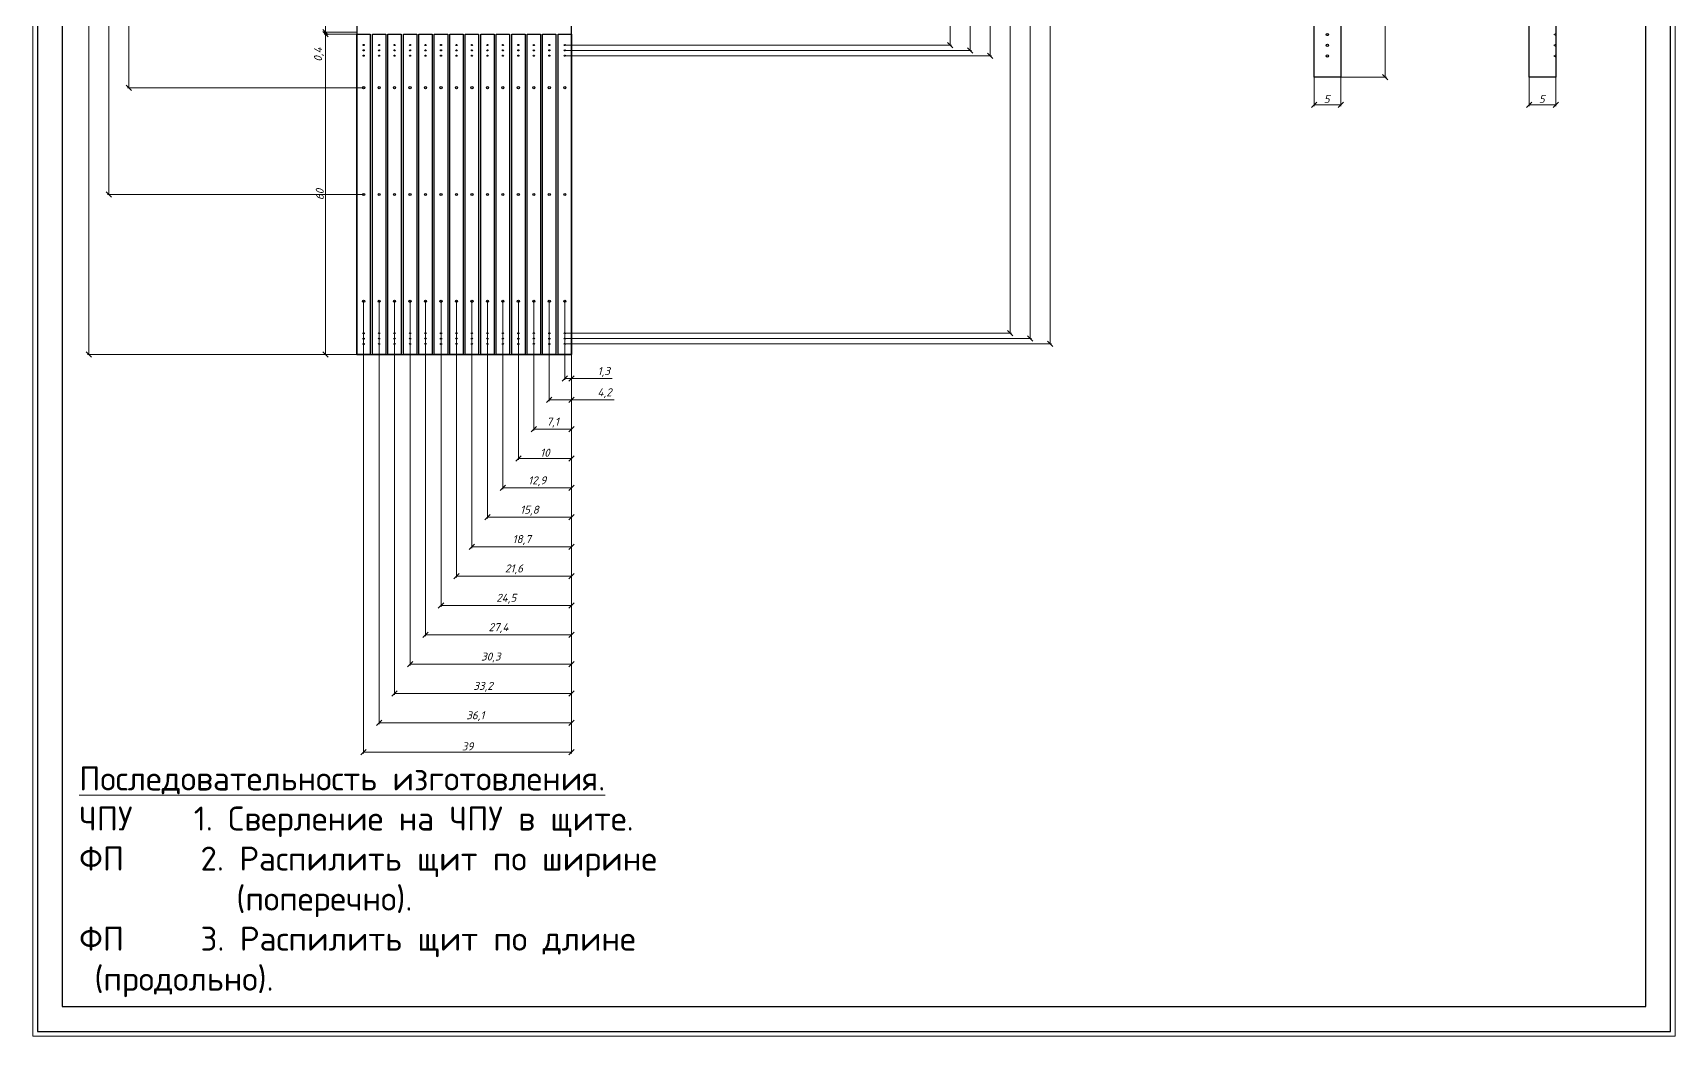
# Model space of a CAD drawing. Header units: millimetres. Extents: x 10841 to 11149, y -1678 to -1250.
# Drawn here: x 10841.1 to 11148.9, y -1678.1 to -1490.2 of the extents above; entities that cross this region are included whole.
import ezdxf

# ---------------------------------------------------------------- set-up
doc = ezdxf.new("R2010")
doc.units = ezdxf.units.MM
doc.linetypes.add('ACAD_ISO02W100', pattern=[15, 12, -3])
doc.linetypes.add('ACAD_ISO03W100', pattern=[30, 12, -18])
doc.layers.get('0').update_dxf_attribs({"lineweight": 13})
for name, color, linetype, lineweight in [('МДФ', 252, 'Continuous', 30), ('служебный слой ЛИНИИ ПУНКТИРНЫЕ', 7, 'ACAD_ISO02W100', 13), ('служебный слой НАДПИСИ', 7, 'Continuous', 13), ('служебный слой РАЗМЕРЫ', 7, 'Continuous', 9), ('служебный слой ШТАМП', 7, 'Continuous', 30)]:
    doc.layers.add(name, color=color, linetype=linetype, lineweight=lineweight)
doc.styles.add('ЕСКД', font='isocpeur.ttf', dxfattribs={"oblique": 15})
doc.styles.add('ЕСКД профили текст', font='isocpeur.ttf')
doc.dimstyles.new('ЕСКД', dxfattribs={"dimtxt": 3.5, "dimasz": 2.5, "dimexe": 0.25, "dimexo": 0, "dimgap": 0.35, "dimtad": 1, "dimdec": 1, "dimzin": 9, "dimtxsty": 'ЕСКД', "dimblk": 'OBLIQUE', "dimcen": 0, "dimclrd": 256, "dimclre": 256, "dimclrt": 256, "dimadec": 1, "dimazin": 0, "dimtfac": 1, "dimtdec": 1, "dimtmove": 0, "dimatfit": 3, "dimldrblk": 'DOTSMALL', "dimfxl": 1, "dimlwd": -1, "dimlwe": -1, "dimarcsym": 0})

# ---------------------------------------------------------------- blocks, each defined once
blk = doc.blocks.new('_OBLIQUE')
at = {"color": 0, "linetype": 'ByBlock'}
blk.add_line((-0.5, -0.5), (0.5, 0.5), dxfattribs=at)
blk = doc.blocks.new('*D74')
at = {"layer": 'Defpoints', "color": 0, "transparency": 16777216}
for p in [(10903.1, -1540.43), (10942.05, -1550.43), (10903.1, -1624.9)]:
    blk.add_point(p, dxfattribs=at)
at = {"layer": 'служебный слой РАЗМЕРЫ', "transparency": 16777216}
for p, q in [((10903.1, -1540.43), (10903.1, -1625.15)), ((10942.05, -1550.43), (10942.05, -1625.15)), ((10942.05, -1624.9), (10903.1, -1624.9))]:
    blk.add_line(p, q, dxfattribs=at)
at = {"layer": 'служебный слой РАЗМЕРЫ', "transparency": 16777216, "rotation": 180}
blk.add_blockref('_OBLIQUE', (10903.1, -1624.9), dxfattribs=at)
at = {"layer": 'служебный слой РАЗМЕРЫ', "transparency": 16777216}
blk.add_blockref('_OBLIQUE', (10942.05, -1624.9), dxfattribs=at)
at = {"layer": 'служебный слой РАЗМЕРЫ', "transparency": 16777216, "insert": (10922.58, -1623.8), "char_height": 1.5, "attachment_point": 5, "style": 'ЕСКД'}
blk.add_mtext('39', dxfattribs=at)
blk = doc.blocks.new('_DotSmall')
at = {"color": 0, "linetype": 'ByBlock', "lineweight": -3, "const_width": 0.5}
blk.add_lwpolyline([(-0.0625, 0, 1), (0.0625, 0, 1)], format="xyb", close=True, dxfattribs=at)
blk = doc.blocks.new('*D73')
at = {"layer": 'Defpoints', "color": 0, "transparency": 16777216}
for p in [(10906, -1540.43), (10942.05, -1550.43), (10906, -1619.4)]:
    blk.add_point(p, dxfattribs=at)
at = {"layer": 'служебный слой РАЗМЕРЫ', "transparency": 16777216}
for p, q in [((10906, -1540.43), (10906, -1619.65)), ((10942.05, -1550.43), (10942.05, -1619.65)), ((10942.05, -1619.4), (10906, -1619.4))]:
    blk.add_line(p, q, dxfattribs=at)
at = {"layer": 'служебный слой РАЗМЕРЫ', "transparency": 16777216, "rotation": 180}
blk.add_blockref('_OBLIQUE', (10906, -1619.4), dxfattribs=at)
at = {"layer": 'служебный слой РАЗМЕРЫ', "transparency": 16777216}
blk.add_blockref('_OBLIQUE', (10942.05, -1619.4), dxfattribs=at)
at = {"layer": 'служебный слой РАЗМЕРЫ', "transparency": 16777216, "insert": (10924.03, -1618.15), "char_height": 1.5, "attachment_point": 5, "style": 'ЕСКД'}
blk.add_mtext('36,1', dxfattribs=at)
blk = doc.blocks.new('*D72')
at = {"layer": 'Defpoints', "color": 0, "transparency": 16777216}
for p in [(10908.9, -1540.43), (10942.05, -1550.43), (10908.9, -1613.9)]:
    blk.add_point(p, dxfattribs=at)
at = {"layer": 'служебный слой РАЗМЕРЫ', "transparency": 16777216}
for p, q in [((10908.9, -1540.43), (10908.9, -1614.15)), ((10942.05, -1550.43), (10942.05, -1614.15)), ((10942.05, -1613.9), (10908.9, -1613.9))]:
    blk.add_line(p, q, dxfattribs=at)
at = {"layer": 'служебный слой РАЗМЕРЫ', "transparency": 16777216, "rotation": 180}
blk.add_blockref('_OBLIQUE', (10908.9, -1613.9), dxfattribs=at)
at = {"layer": 'служебный слой РАЗМЕРЫ', "transparency": 16777216}
blk.add_blockref('_OBLIQUE', (10942.05, -1613.9), dxfattribs=at)
at = {"layer": 'служебный слой РАЗМЕРЫ', "transparency": 16777216, "insert": (10925.48, -1612.65), "char_height": 1.5, "attachment_point": 5, "style": 'ЕСКД'}
blk.add_mtext('33,2', dxfattribs=at)
blk = doc.blocks.new('*D71')
at = {"layer": 'Defpoints', "color": 0, "transparency": 16777216}
for p in [(10911.8, -1540.43), (10942.05, -1550.43), (10911.8, -1608.4)]:
    blk.add_point(p, dxfattribs=at)
at = {"layer": 'служебный слой РАЗМЕРЫ', "transparency": 16777216}
for p, q in [((10911.8, -1540.43), (10911.8, -1608.65)), ((10942.05, -1550.43), (10942.05, -1608.65)), ((10942.05, -1608.4), (10911.8, -1608.4))]:
    blk.add_line(p, q, dxfattribs=at)
at = {"layer": 'служебный слой РАЗМЕРЫ', "transparency": 16777216, "rotation": 180}
blk.add_blockref('_OBLIQUE', (10911.8, -1608.4), dxfattribs=at)
at = {"layer": 'служебный слой РАЗМЕРЫ', "transparency": 16777216}
blk.add_blockref('_OBLIQUE', (10942.05, -1608.4), dxfattribs=at)
at = {"layer": 'служебный слой РАЗМЕРЫ', "transparency": 16777216, "insert": (10926.93, -1607.15), "char_height": 1.5, "attachment_point": 5, "style": 'ЕСКД'}
blk.add_mtext('30,3', dxfattribs=at)
blk = doc.blocks.new('*D70')
at = {"layer": 'Defpoints', "color": 0, "transparency": 16777216}
for p in [(10914.7, -1540.43), (10942.05, -1550.43), (10914.7, -1602.9)]:
    blk.add_point(p, dxfattribs=at)
at = {"layer": 'служебный слой РАЗМЕРЫ', "transparency": 16777216}
for p, q in [((10914.7, -1540.43), (10914.7, -1603.15)), ((10942.05, -1550.43), (10942.05, -1603.15)), ((10942.05, -1602.9), (10914.7, -1602.9))]:
    blk.add_line(p, q, dxfattribs=at)
at = {"layer": 'служебный слой РАЗМЕРЫ', "transparency": 16777216, "rotation": 180}
blk.add_blockref('_OBLIQUE', (10914.7, -1602.9), dxfattribs=at)
at = {"layer": 'служебный слой РАЗМЕРЫ', "transparency": 16777216}
blk.add_blockref('_OBLIQUE', (10942.05, -1602.9), dxfattribs=at)
at = {"layer": 'служебный слой РАЗМЕРЫ', "transparency": 16777216, "insert": (10928.38, -1601.65), "char_height": 1.5, "attachment_point": 5, "style": 'ЕСКД'}
blk.add_mtext('27,4', dxfattribs=at)
blk = doc.blocks.new('*D69')
at = {"layer": 'Defpoints', "color": 0, "transparency": 16777216}
for p in [(10917.6, -1540.43), (10942.05, -1550.43), (10917.6, -1597.4)]:
    blk.add_point(p, dxfattribs=at)
at = {"layer": 'служебный слой РАЗМЕРЫ', "transparency": 16777216}
for p, q in [((10917.6, -1540.43), (10917.6, -1597.65)), ((10942.05, -1550.43), (10942.05, -1597.65)), ((10942.05, -1597.4), (10917.6, -1597.4))]:
    blk.add_line(p, q, dxfattribs=at)
at = {"layer": 'служебный слой РАЗМЕРЫ', "transparency": 16777216, "rotation": 180}
blk.add_blockref('_OBLIQUE', (10917.6, -1597.4), dxfattribs=at)
at = {"layer": 'служебный слой РАЗМЕРЫ', "transparency": 16777216}
blk.add_blockref('_OBLIQUE', (10942.05, -1597.4), dxfattribs=at)
at = {"layer": 'служебный слой РАЗМЕРЫ', "transparency": 16777216, "insert": (10929.83, -1596.15), "char_height": 1.5, "attachment_point": 5, "style": 'ЕСКД'}
blk.add_mtext('24,5', dxfattribs=at)
blk = doc.blocks.new('*D68')
at = {"layer": 'Defpoints', "color": 0, "transparency": 16777216}
for p in [(10920.5, -1540.43), (10942.05, -1550.43), (10920.5, -1591.9)]:
    blk.add_point(p, dxfattribs=at)
at = {"layer": 'служебный слой РАЗМЕРЫ', "transparency": 16777216}
for p, q in [((10920.5, -1540.43), (10920.5, -1592.15)), ((10942.05, -1550.43), (10942.05, -1592.15)), ((10942.05, -1591.9), (10920.5, -1591.9))]:
    blk.add_line(p, q, dxfattribs=at)
at = {"layer": 'служебный слой РАЗМЕРЫ', "transparency": 16777216, "rotation": 180}
blk.add_blockref('_OBLIQUE', (10920.5, -1591.9), dxfattribs=at)
at = {"layer": 'служебный слой РАЗМЕРЫ', "transparency": 16777216}
blk.add_blockref('_OBLIQUE', (10942.05, -1591.9), dxfattribs=at)
at = {"layer": 'служебный слой РАЗМЕРЫ', "transparency": 16777216, "insert": (10931.28, -1590.65), "char_height": 1.5, "attachment_point": 5, "style": 'ЕСКД'}
blk.add_mtext('21,6', dxfattribs=at)
blk = doc.blocks.new('*D67')
at = {"layer": 'Defpoints', "color": 0, "transparency": 16777216}
for p in [(10923.4, -1540.43), (10942.05, -1550.43), (10923.4, -1586.4)]:
    blk.add_point(p, dxfattribs=at)
at = {"layer": 'служебный слой РАЗМЕРЫ', "transparency": 16777216}
for p, q in [((10923.4, -1540.43), (10923.4, -1586.65)), ((10942.05, -1550.43), (10942.05, -1586.65)), ((10942.05, -1586.4), (10923.4, -1586.4))]:
    blk.add_line(p, q, dxfattribs=at)
at = {"layer": 'служебный слой РАЗМЕРЫ', "transparency": 16777216, "rotation": 180}
blk.add_blockref('_OBLIQUE', (10923.4, -1586.4), dxfattribs=at)
at = {"layer": 'служебный слой РАЗМЕРЫ', "transparency": 16777216}
blk.add_blockref('_OBLIQUE', (10942.05, -1586.4), dxfattribs=at)
at = {"layer": 'служебный слой РАЗМЕРЫ', "transparency": 16777216, "insert": (10932.73, -1585.15), "char_height": 1.5, "attachment_point": 5, "style": 'ЕСКД'}
blk.add_mtext('18,7', dxfattribs=at)
blk = doc.blocks.new('*D66')
at = {"layer": 'Defpoints', "color": 0, "transparency": 16777216}
for p in [(10926.3, -1540.43), (10942.05, -1550.43), (10926.3, -1580.9)]:
    blk.add_point(p, dxfattribs=at)
at = {"layer": 'служебный слой РАЗМЕРЫ', "transparency": 16777216}
for p, q in [((10926.3, -1540.43), (10926.3, -1581.15)), ((10942.05, -1550.43), (10942.05, -1581.15)), ((10942.05, -1580.9), (10926.3, -1580.9))]:
    blk.add_line(p, q, dxfattribs=at)
at = {"layer": 'служебный слой РАЗМЕРЫ', "transparency": 16777216, "rotation": 180}
blk.add_blockref('_OBLIQUE', (10926.3, -1580.9), dxfattribs=at)
at = {"layer": 'служебный слой РАЗМЕРЫ', "transparency": 16777216}
blk.add_blockref('_OBLIQUE', (10942.05, -1580.9), dxfattribs=at)
at = {"layer": 'служебный слой РАЗМЕРЫ', "transparency": 16777216, "insert": (10934.18, -1579.65), "char_height": 1.5, "attachment_point": 5, "style": 'ЕСКД'}
blk.add_mtext('15,8', dxfattribs=at)
blk = doc.blocks.new('*D65')
at = {"layer": 'Defpoints', "color": 0, "transparency": 16777216}
for p in [(10929.2, -1540.43), (10942.05, -1550.43), (10929.2, -1575.4)]:
    blk.add_point(p, dxfattribs=at)
at = {"layer": 'служебный слой РАЗМЕРЫ', "transparency": 16777216}
for p, q in [((10929.2, -1540.43), (10929.2, -1575.65)), ((10942.05, -1550.43), (10942.05, -1575.65)), ((10942.05, -1575.4), (10929.2, -1575.4))]:
    blk.add_line(p, q, dxfattribs=at)
at = {"layer": 'служебный слой РАЗМЕРЫ', "transparency": 16777216, "rotation": 180}
blk.add_blockref('_OBLIQUE', (10929.2, -1575.4), dxfattribs=at)
at = {"layer": 'служебный слой РАЗМЕРЫ', "transparency": 16777216}
blk.add_blockref('_OBLIQUE', (10942.05, -1575.4), dxfattribs=at)
at = {"layer": 'служебный слой РАЗМЕРЫ', "transparency": 16777216, "insert": (10935.63, -1574.15), "char_height": 1.5, "attachment_point": 5, "style": 'ЕСКД'}
blk.add_mtext('12,9', dxfattribs=at)
blk = doc.blocks.new('*D64')
at = {"layer": 'Defpoints', "color": 0, "transparency": 16777216}
for p in [(10932.1, -1540.43), (10942.05, -1550.43), (10932.1, -1569.9)]:
    blk.add_point(p, dxfattribs=at)
at = {"layer": 'служебный слой РАЗМЕРЫ', "transparency": 16777216}
for p, q in [((10932.1, -1540.43), (10932.1, -1570.15)), ((10942.05, -1550.43), (10942.05, -1570.15)), ((10942.05, -1569.9), (10932.1, -1569.9))]:
    blk.add_line(p, q, dxfattribs=at)
at = {"layer": 'служебный слой РАЗМЕРЫ', "transparency": 16777216, "rotation": 180}
blk.add_blockref('_OBLIQUE', (10932.1, -1569.9), dxfattribs=at)
at = {"layer": 'служебный слой РАЗМЕРЫ', "transparency": 16777216}
blk.add_blockref('_OBLIQUE', (10942.05, -1569.9), dxfattribs=at)
at = {"layer": 'служебный слой РАЗМЕРЫ', "transparency": 16777216, "insert": (10937.08, -1568.8), "char_height": 1.5, "attachment_point": 5, "style": 'ЕСКД'}
blk.add_mtext('10', dxfattribs=at)
blk = doc.blocks.new('*D63')
at = {"layer": 'Defpoints', "color": 0, "transparency": 16777216}
for p in [(10935, -1540.43), (10942.05, -1550.43), (10935, -1564.4)]:
    blk.add_point(p, dxfattribs=at)
at = {"layer": 'служебный слой РАЗМЕРЫ', "transparency": 16777216}
for p, q in [((10935, -1540.43), (10935, -1564.65)), ((10942.05, -1550.43), (10942.05, -1564.65)), ((10942.05, -1564.4), (10935, -1564.4))]:
    blk.add_line(p, q, dxfattribs=at)
at = {"layer": 'служебный слой РАЗМЕРЫ', "transparency": 16777216, "rotation": 180}
blk.add_blockref('_OBLIQUE', (10935, -1564.4), dxfattribs=at)
at = {"layer": 'служебный слой РАЗМЕРЫ', "transparency": 16777216}
blk.add_blockref('_OBLIQUE', (10942.05, -1564.4), dxfattribs=at)
at = {"layer": 'служебный слой РАЗМЕРЫ', "transparency": 16777216, "insert": (10938.53, -1563.15), "char_height": 1.5, "attachment_point": 5, "style": 'ЕСКД'}
blk.add_mtext('7,1', dxfattribs=at)
blk = doc.blocks.new('*D62')
at = {"layer": 'Defpoints', "color": 0, "transparency": 16777216}
for p in [(10937.9, -1540.43), (10942.05, -1550.43), (10937.9, -1558.9)]:
    blk.add_point(p, dxfattribs=at)
at = {"layer": 'служебный слой РАЗМЕРЫ', "transparency": 16777216}
for p, q in [((10937.9, -1540.43), (10937.9, -1559.15)), ((10942.05, -1550.43), (10942.05, -1559.15)), ((10937.9, -1558.9), (10942.05, -1558.9)), ((10942.05, -1558.9), (10950.05, -1558.9))]:
    blk.add_line(p, q, dxfattribs=at)
at = {"layer": 'служебный слой РАЗМЕРЫ', "transparency": 16777216, "rotation": 180}
blk.add_blockref('_OBLIQUE', (10937.9, -1558.9), dxfattribs=at)
at = {"layer": 'служебный слой РАЗМЕРЫ', "transparency": 16777216}
blk.add_blockref('_OBLIQUE', (10942.05, -1558.9), dxfattribs=at)
at = {"layer": 'служебный слой РАЗМЕРЫ', "transparency": 16777216, "insert": (10948.26, -1557.65), "char_height": 1.5, "attachment_point": 5, "style": 'ЕСКД'}
blk.add_mtext('4,2', dxfattribs=at)
blk = doc.blocks.new('*D61')
at = {"layer": 'Defpoints', "color": 0, "transparency": 16777216}
for p in [(10940.8, -1540.43), (10942.05, -1550.43), (10940.8, -1554.92)]:
    blk.add_point(p, dxfattribs=at)
at = {"layer": 'служебный слой РАЗМЕРЫ', "transparency": 16777216}
for p, q in [((10940.8, -1540.43), (10940.8, -1555.17)), ((10942.05, -1550.43), (10942.05, -1555.17)), ((10940.8, -1554.92), (10942.05, -1554.92)), ((10942.05, -1554.92), (10949.68, -1554.92))]:
    blk.add_line(p, q, dxfattribs=at)
at = {"layer": 'служебный слой РАЗМЕРЫ', "transparency": 16777216, "rotation": 180}
blk.add_blockref('_OBLIQUE', (10940.8, -1554.92), dxfattribs=at)
at = {"layer": 'служебный слой РАЗМЕРЫ', "transparency": 16777216}
blk.add_blockref('_OBLIQUE', (10942.05, -1554.92), dxfattribs=at)
at = {"layer": 'служебный слой РАЗМЕРЫ', "transparency": 16777216, "insert": (10948.11, -1553.67), "char_height": 1.5, "attachment_point": 5, "style": 'ЕСКД'}
blk.add_mtext('1,3', dxfattribs=at)
blk = doc.blocks.new('*D60')
at = {"layer": 'Defpoints', "color": 0, "transparency": 16777216}
for p in [(11081.21, -1498.48), (11086.21, -1498.48), (11081.21, -1503.65)]:
    blk.add_point(p, dxfattribs=at)
at = {"layer": 'служебный слой РАЗМЕРЫ', "transparency": 16777216}
for p, q in [((11081.21, -1498.48), (11081.21, -1503.9)), ((11086.21, -1498.48), (11086.21, -1503.9)), ((11086.21, -1503.65), (11081.21, -1503.65))]:
    blk.add_line(p, q, dxfattribs=at)
at = {"layer": 'служебный слой РАЗМЕРЫ', "transparency": 16777216, "rotation": 180}
blk.add_blockref('_OBLIQUE', (11081.21, -1503.65), dxfattribs=at)
at = {"layer": 'служебный слой РАЗМЕРЫ', "transparency": 16777216}
blk.add_blockref('_OBLIQUE', (11086.21, -1503.65), dxfattribs=at)
at = {"layer": 'служебный слой РАЗМЕРЫ', "transparency": 16777216, "insert": (11083.59, -1502.55), "char_height": 1.5, "attachment_point": 5, "style": 'ЕСКД'}
blk.add_mtext('5', dxfattribs=at)
blk = doc.blocks.new('*D59')
at = {"layer": 'Defpoints', "color": 0, "transparency": 16777216}
for p in [(11121.52, -1498.48), (11126.52, -1498.48), (11121.52, -1503.65)]:
    blk.add_point(p, dxfattribs=at)
at = {"layer": 'служебный слой РАЗМЕРЫ', "transparency": 16777216}
for p, q in [((11121.52, -1498.48), (11121.52, -1503.9)), ((11126.52, -1498.48), (11126.52, -1503.9)), ((11126.52, -1503.65), (11121.52, -1503.65))]:
    blk.add_line(p, q, dxfattribs=at)
at = {"layer": 'служебный слой РАЗМЕРЫ', "transparency": 16777216, "rotation": 180}
blk.add_blockref('_OBLIQUE', (11121.52, -1503.65), dxfattribs=at)
at = {"layer": 'служебный слой РАЗМЕРЫ', "transparency": 16777216}
blk.add_blockref('_OBLIQUE', (11126.52, -1503.65), dxfattribs=at)
at = {"layer": 'служебный слой РАЗМЕРЫ', "transparency": 16777216, "insert": (11123.9, -1502.55), "char_height": 1.5, "attachment_point": 5, "style": 'ЕСКД'}
blk.add_mtext('5', dxfattribs=at)
blk = doc.blocks.new('Пр_МДФ_Э_600_2')
at = {"layer": 'МДФ'}
blk.add_lwpolyline([(600, 0.5), (600, -24.5), (0, -24.5), (0, 0.5)], close=True, dxfattribs=at)
for centre, radius in [((20, -12), 1), ((30, -12), 1), ((40, -12), 1), ((100, -12), 2), ((300, -12), 2), ((500, -12), 2), ((560, -12), 1), ((570, -12), 1), ((580, -12), 1)]:
    blk.add_circle(centre, radius, dxfattribs=at)
blk = doc.blocks.new('*D57')
at = {"layer": 'Defpoints', "color": 0, "transparency": 16777216}
for p in [(10901.85, -1490.43), (10895.98, -1550.43), (10901.85, -1550.43)]:
    blk.add_point(p, dxfattribs=at)
at = {"layer": 'служебный слой РАЗМЕРЫ', "transparency": 16777216}
for p, q in [((10901.85, -1490.43), (10895.73, -1490.43)), ((10895.98, -1490.43), (10895.98, -1550.43)), ((10901.85, -1550.43), (10895.73, -1550.43))]:
    blk.add_line(p, q, dxfattribs=at)
for p, rotation in [((10895.98, -1490.43), 90), ((10895.98, -1550.43), 270)]:
    blk.add_blockref('_OBLIQUE', p, dxfattribs=dict(at, rotation=rotation))
at = {"layer": 'служебный слой РАЗМЕРЫ', "transparency": 16777216, "insert": (10894.88, -1520.43), "char_height": 1.5, "attachment_point": 5, "rotation": 90, "style": 'ЕСКД'}
blk.add_mtext('60', dxfattribs=at)
blk = doc.blocks.new('*D56')
at = {"layer": 'Defpoints', "color": 0, "transparency": 16777216}
for p in [(10895.98, -1490.43), (10901.85, -1490.03), (10901.85, -1490.43)]:
    blk.add_point(p, dxfattribs=at)
at = {"layer": 'служебный слой РАЗМЕРЫ', "transparency": 16777216}
for p, q in [((10895.98, -1490.03), (10895.98, -1489.03)), ((10901.85, -1490.03), (10895.73, -1490.03)), ((10901.85, -1490.43), (10895.73, -1490.43)), ((10895.98, -1490.03), (10895.98, -1490.43)), ((10895.98, -1490.43), (10895.98, -1496.01))]:
    blk.add_line(p, q, dxfattribs=at)
for p, rotation in [((10895.98, -1490.03), 270), ((10895.98, -1490.43), 90)]:
    blk.add_blockref('_OBLIQUE', p, dxfattribs=dict(at, rotation=rotation))
at = {"layer": 'служебный слой РАЗМЕРЫ', "transparency": 16777216, "insert": (10894.73, -1494.22), "char_height": 1.5, "attachment_point": 5, "rotation": 90, "style": 'ЕСКД'}
blk.add_mtext('0,4', dxfattribs=at)
blk = doc.blocks.new('*D55')
at = {"layer": 'Defpoints', "color": 0, "transparency": 16777216}
for p in [(10901.85, -1430.03), (10895.98, -1490.03), (10901.85, -1490.03)]:
    blk.add_point(p, dxfattribs=at)
at = {"layer": 'служебный слой РАЗМЕРЫ', "transparency": 16777216}
for p, q in [((10901.85, -1430.03), (10895.73, -1430.03)), ((10895.98, -1430.03), (10895.98, -1490.03)), ((10901.85, -1490.03), (10895.73, -1490.03))]:
    blk.add_line(p, q, dxfattribs=at)
for p, rotation in [((10895.98, -1430.03), 90), ((10895.98, -1490.03), 270)]:
    blk.add_blockref('_OBLIQUE', p, dxfattribs=dict(at, rotation=rotation))
at = {"layer": 'служебный слой РАЗМЕРЫ', "transparency": 16777216, "insert": (10894.88, -1460.03), "char_height": 1.5, "attachment_point": 5, "rotation": 90, "style": 'ЕСКД'}
blk.add_mtext('60', dxfattribs=at)
blk = doc.blocks.new('*D45')
at = {"layer": 'Defpoints', "color": 0, "transparency": 16777216}
for p in [(10942.05, -1309.23), (10940.8, -1548.43), (11031.78, -1548.43)]:
    blk.add_point(p, dxfattribs=at)
at = {"layer": 'служебный слой РАЗМЕРЫ', "transparency": 16777216}
for p, q in [((10942.05, -1309.23), (11032.03, -1309.23)), ((11031.78, -1309.23), (11031.78, -1548.43)), ((10940.8, -1548.43), (11032.03, -1548.43))]:
    blk.add_line(p, q, dxfattribs=at)
for p, rotation in [((11031.78, -1309.23), 90), ((11031.78, -1548.43), 270)]:
    blk.add_blockref('_OBLIQUE', p, dxfattribs=dict(at, rotation=rotation))
at = {"layer": 'служебный слой РАЗМЕРЫ', "transparency": 16777216, "insert": (11030.53, -1428.83), "char_height": 1.5, "attachment_point": 5, "rotation": 90, "style": 'ЕСКД'}
blk.add_mtext('239,2', dxfattribs=at)
blk = doc.blocks.new('*D44')
at = {"layer": 'Defpoints', "color": 0, "transparency": 16777216}
for p in [(10942.05, -1309.23), (10940.8, -1547.43), (11028.03, -1547.43)]:
    blk.add_point(p, dxfattribs=at)
at = {"layer": 'служебный слой РАЗМЕРЫ', "transparency": 16777216}
for p, q in [((10942.05, -1309.23), (11028.28, -1309.23)), ((11028.03, -1309.23), (11028.03, -1547.43)), ((10940.8, -1547.43), (11028.28, -1547.43))]:
    blk.add_line(p, q, dxfattribs=at)
for p, rotation in [((11028.03, -1309.23), 90), ((11028.03, -1547.43), 270)]:
    blk.add_blockref('_OBLIQUE', p, dxfattribs=dict(at, rotation=rotation))
at = {"layer": 'служебный слой РАЗМЕРЫ', "transparency": 16777216, "insert": (11026.78, -1428.33), "char_height": 1.5, "attachment_point": 5, "rotation": 90, "style": 'ЕСКД'}
blk.add_mtext('238,2', dxfattribs=at)
blk = doc.blocks.new('*D43')
at = {"layer": 'Defpoints', "color": 0, "transparency": 16777216}
for p in [(10942.05, -1309.23), (10940.8, -1546.43), (11024.28, -1546.43)]:
    blk.add_point(p, dxfattribs=at)
at = {"layer": 'служебный слой РАЗМЕРЫ', "transparency": 16777216}
for p, q in [((10942.05, -1309.23), (11024.53, -1309.23)), ((11024.28, -1309.23), (11024.28, -1546.43)), ((10940.8, -1546.43), (11024.53, -1546.43))]:
    blk.add_line(p, q, dxfattribs=at)
for p, rotation in [((11024.28, -1309.23), 90), ((11024.28, -1546.43), 270)]:
    blk.add_blockref('_OBLIQUE', p, dxfattribs=dict(at, rotation=rotation))
at = {"layer": 'служебный слой РАЗМЕРЫ', "transparency": 16777216, "insert": (11023.03, -1427.83), "char_height": 1.5, "attachment_point": 5, "rotation": 90, "style": 'ЕСКД'}
blk.add_mtext('237,2', dxfattribs=at)
blk = doc.blocks.new('*D42')
at = {"layer": 'Defpoints', "color": 0, "transparency": 16777216}
for p in [(10942.05, -1309.23), (10940.8, -1494.43), (11020.53, -1494.43)]:
    blk.add_point(p, dxfattribs=at)
at = {"layer": 'служебный слой РАЗМЕРЫ', "transparency": 16777216}
for p, q in [((10942.05, -1309.23), (11020.78, -1309.23)), ((11020.53, -1309.23), (11020.53, -1494.43)), ((10940.8, -1494.43), (11020.78, -1494.43))]:
    blk.add_line(p, q, dxfattribs=at)
for p, rotation in [((11020.53, -1309.23), 90), ((11020.53, -1494.43), 270)]:
    blk.add_blockref('_OBLIQUE', p, dxfattribs=dict(at, rotation=rotation))
at = {"layer": 'служебный слой РАЗМЕРЫ', "transparency": 16777216, "insert": (11019.28, -1401.83), "char_height": 1.5, "attachment_point": 5, "rotation": 90, "style": 'ЕСКД'}
blk.add_mtext('185,2', dxfattribs=at)
blk = doc.blocks.new('*D41')
at = {"layer": 'Defpoints', "color": 0, "transparency": 16777216}
for p in [(10942.05, -1309.23), (10940.8, -1493.43), (11016.78, -1493.43)]:
    blk.add_point(p, dxfattribs=at)
at = {"layer": 'служебный слой РАЗМЕРЫ', "transparency": 16777216}
for p, q in [((10942.05, -1309.23), (11017.03, -1309.23)), ((11016.78, -1309.23), (11016.78, -1493.43)), ((10940.8, -1493.43), (11017.03, -1493.43))]:
    blk.add_line(p, q, dxfattribs=at)
for p, rotation in [((11016.78, -1309.23), 90), ((11016.78, -1493.43), 270)]:
    blk.add_blockref('_OBLIQUE', p, dxfattribs=dict(at, rotation=rotation))
at = {"layer": 'служебный слой РАЗМЕРЫ', "transparency": 16777216, "insert": (11015.53, -1401.33), "char_height": 1.5, "attachment_point": 5, "rotation": 90, "style": 'ЕСКД'}
blk.add_mtext('184,2', dxfattribs=at)
blk = doc.blocks.new('*D40')
at = {"layer": 'Defpoints', "color": 0, "transparency": 16777216}
for p in [(10942.05, -1309.23), (10940.8, -1492.43), (11013.03, -1492.43)]:
    blk.add_point(p, dxfattribs=at)
at = {"layer": 'служебный слой РАЗМЕРЫ', "transparency": 16777216}
for p, q in [((10942.05, -1309.23), (11013.28, -1309.23)), ((11013.03, -1309.23), (11013.03, -1492.43)), ((10940.8, -1492.43), (11013.28, -1492.43))]:
    blk.add_line(p, q, dxfattribs=at)
for p, rotation in [((11013.03, -1309.23), 90), ((11013.03, -1492.43), 270)]:
    blk.add_blockref('_OBLIQUE', p, dxfattribs=dict(at, rotation=rotation))
at = {"layer": 'служебный слой РАЗМЕРЫ', "transparency": 16777216, "insert": (11011.78, -1400.83), "char_height": 1.5, "attachment_point": 5, "rotation": 90, "style": 'ЕСКД'}
blk.add_mtext('183,2', dxfattribs=at)
blk = doc.blocks.new('*D21')
at = {"layer": 'Defpoints', "color": 0, "transparency": 16777216}
for p in [(10901.85, -1309.23), (10851.6, -1550.43), (10901.85, -1550.43)]:
    blk.add_point(p, dxfattribs=at)
at = {"layer": 'служебный слой РАЗМЕРЫ', "transparency": 16777216}
for p, q in [((10901.85, -1309.23), (10851.35, -1309.23)), ((10851.6, -1309.23), (10851.6, -1550.43)), ((10901.85, -1550.43), (10851.35, -1550.43))]:
    blk.add_line(p, q, dxfattribs=at)
for p, rotation in [((10851.6, -1309.23), 90), ((10851.6, -1550.43), 270)]:
    blk.add_blockref('_OBLIQUE', p, dxfattribs=dict(at, rotation=rotation))
at = {"layer": 'служебный слой РАЗМЕРЫ', "transparency": 16777216, "insert": (10850.35, -1429.83), "char_height": 1.5, "attachment_point": 5, "rotation": 90, "style": 'ЕСКД'}
blk.add_mtext('241,2', dxfattribs=at)
blk = doc.blocks.new('*D20')
at = {"layer": 'Defpoints', "color": 0, "transparency": 16777216}
for p in [(10901.85, -1309.23), (10855.35, -1520.43), (10903.05, -1520.43)]:
    blk.add_point(p, dxfattribs=at)
at = {"layer": 'служебный слой РАЗМЕРЫ', "transparency": 16777216}
for p, q in [((10901.85, -1309.23), (10855.1, -1309.23)), ((10855.35, -1309.23), (10855.35, -1520.43)), ((10903.05, -1520.43), (10855.1, -1520.43))]:
    blk.add_line(p, q, dxfattribs=at)
for p, rotation in [((10855.35, -1309.23), 90), ((10855.35, -1520.43), 270)]:
    blk.add_blockref('_OBLIQUE', p, dxfattribs=dict(at, rotation=rotation))
at = {"layer": 'служебный слой РАЗМЕРЫ', "transparency": 16777216, "insert": (10854.1, -1414.83), "char_height": 1.5, "attachment_point": 5, "rotation": 90, "style": 'ЕСКД'}
blk.add_mtext('211,2', dxfattribs=at)
blk = doc.blocks.new('*D19')
at = {"layer": 'Defpoints', "color": 0, "transparency": 16777216}
for p in [(10901.85, -1309.23), (10859.1, -1500.43), (10903.05, -1500.43)]:
    blk.add_point(p, dxfattribs=at)
at = {"layer": 'служебный слой РАЗМЕРЫ', "transparency": 16777216}
for p, q in [((10901.85, -1309.23), (10858.85, -1309.23)), ((10859.1, -1309.23), (10859.1, -1500.43)), ((10903.05, -1500.43), (10858.85, -1500.43))]:
    blk.add_line(p, q, dxfattribs=at)
for p, rotation in [((10859.1, -1309.23), 90), ((10859.1, -1500.43), 270)]:
    blk.add_blockref('_OBLIQUE', p, dxfattribs=dict(at, rotation=rotation))
at = {"layer": 'служебный слой РАЗМЕРЫ', "transparency": 16777216, "insert": (10857.85, -1404.83), "char_height": 1.5, "attachment_point": 5, "rotation": 90, "style": 'ЕСКД'}
blk.add_mtext('191,2', dxfattribs=at)
blk = doc.blocks.new('*D6')
at = {"layer": 'Defpoints', "color": 0, "transparency": 16777216}
for p in [(11086.21, -1378.48), (11086.21, -1498.48), (11094.52, -1498.48)]:
    blk.add_point(p, dxfattribs=at)
at = {"layer": 'служебный слой РАЗМЕРЫ', "transparency": 16777216}
for p, q in [((11086.21, -1378.48), (11094.77, -1378.48)), ((11094.52, -1378.48), (11094.52, -1498.48)), ((11086.21, -1498.48), (11094.77, -1498.48))]:
    blk.add_line(p, q, dxfattribs=at)
for p, rotation in [((11094.52, -1378.48), 90), ((11094.52, -1498.48), 270)]:
    blk.add_blockref('_OBLIQUE', p, dxfattribs=dict(at, rotation=rotation))
at = {"layer": 'служебный слой РАЗМЕРЫ', "transparency": 16777216, "insert": (11093.42, -1438.48), "char_height": 1.5, "attachment_point": 5, "rotation": 90, "style": 'ЕСКД'}
blk.add_mtext('120', dxfattribs=at)

msp = doc.modelspace()

# ---------------------------------------------------------------- linework, layer by layer
at = {"layer": 'МДФ'}
for points in [[(10942.05, -1550.43), (10942.05, -1309.23), (10901.85, -1309.23), (10901.85, -1550.43)], [(11081.21, -1378.48), (11086.21, -1378.48), (11086.21, -1498.48), (11081.21, -1498.48)], [(11121.52, -1378.48), (11126.52, -1378.48), (11126.52, -1498.48), (11121.52, -1498.48)]]:
    msp.add_lwpolyline(points, close=True, dxfattribs=at)
for centre in [(11083.71, -1490.48), (11083.71, -1492.48), (11083.71, -1494.48)]:
    msp.add_circle(centre, 0.2, dxfattribs=at)
at = {"layer": 'служебный слой ЛИНИИ ПУНКТИРНЫЕ', "linetype": 'ACAD_ISO03W100', "ltscale": 0.05}
for p, q in [((11126.17, -1490.48), (11126.52, -1490.28)), ((11126.17, -1490.48), (11126.52, -1490.68)), ((11126.17, -1492.48), (11126.52, -1492.28)), ((11126.17, -1492.48), (11126.52, -1492.68)), ((11126.17, -1494.48), (11126.52, -1494.28)), ((11126.17, -1494.48), (11126.52, -1494.68))]:
    msp.add_line(p, q, dxfattribs=at)
at = {"layer": 'служебный слой ШТАМП', "color": 6, "lineweight": 5, "ltscale": 100}
msp.add_lwpolyline([(11148.89, -1250.19), (10841.11, -1250.19), (10841.11, -1678.08), (11148.89, -1678.08)], close=True, dxfattribs=at)
at = {"layer": 'служебный слой ШТАМП', "ltscale": 100}
for points in [[(11148.01, -1251.07), (10841.99, -1251.07), (10841.99, -1677.2), (11148.01, -1677.2)], [(11143.37, -1255.72), (10846.63, -1255.72), (10846.63, -1672.55), (11143.37, -1672.55)]]:
    msp.add_lwpolyline(points, close=True, dxfattribs=at)

# ---------------------------------------------------------------- block references
at = {"layer": 'МДФ', "xscale": 0.1, "yscale": 0.1, "zscale": 0.1, "rotation": 90}
for p in [(10901.9, -1550.43), (10904.8, -1550.43), (10907.7, -1550.43), (10910.6, -1550.43), (10913.5, -1550.43), (10916.4, -1550.43), (10919.3, -1550.43), (10922.2, -1550.43), (10925.1, -1550.43), (10928, -1550.43), (10930.9, -1550.43), (10933.8, -1550.43), (10936.7, -1550.43), (10939.6, -1550.43)]:
    msp.add_blockref('Пр_МДФ_Э_600_2', p, dxfattribs=at)

# ---------------------------------------------------------------- texts
at = {"layer": 'служебный слой НАДПИСИ', "insert": (10849.78, -1627.57), "char_height": 4.5, "attachment_point": 1, "style": 'ЕСКД профили текст'}
msp.add_mtext_dynamic_manual_height_columns('{\\LПоследовательность изготовления.\\P}ЧПУ    1. Сверление на ЧПУ в щите.\\PФП     2. Распилить щит по ширине ^I^I    (поперечно).\\PФП     3. Распилить щит по длине ^I^I    (продольно).', width=116.3604, gutter_width=25, heights=[0], dxfattribs=at)

# ---------------------------------------------------------------- dimensions: what is measured, and where the dimension line sits
at = {"layer": 'служебный слой РАЗМЕРЫ'}
for base, p1, p2, picture, middle in [((10851.6, -1550.43), (10901.85, -1309.23), (10901.85, -1550.43), '*D21', (10850.35, -1429.83)), ((10855.35, -1520.43), (10901.85, -1309.23), (10903.05, -1520.43), '*D20', (10854.1, -1414.83)), ((10859.1, -1500.43), (10901.85, -1309.23), (10903.05, -1500.43), '*D19', (10857.85, -1404.83)), ((11031.78, -1548.43), (10942.05, -1309.23), (10940.8, -1548.43), '*D45', (11030.53, -1428.83)), ((11028.03, -1547.43), (10942.05, -1309.23), (10940.8, -1547.43), '*D44', (11026.78, -1428.33)), ((11024.28, -1546.43), (10942.05, -1309.23), (10940.8, -1546.43), '*D43', (11023.03, -1427.83)), ((11020.53, -1494.43), (10942.05, -1309.23), (10940.8, -1494.43), '*D42', (11019.28, -1401.83)), ((11016.78, -1493.43), (10942.05, -1309.23), (10940.8, -1493.43), '*D41', (11015.53, -1401.33)), ((11013.03, -1492.43), (10942.05, -1309.23), (10940.8, -1492.43), '*D40', (11011.78, -1400.83)), ((11094.52, -1498.48), (11086.21, -1378.48), (11086.21, -1498.48), '*D6', (11093.42, -1438.48)), ((10895.98, -1490.03), (10901.85, -1430.03), (10901.85, -1490.03), '*D55', (10894.88, -1460.03)), ((10895.98, -1490.43), (10901.85, -1490.03), (10901.85, -1490.43), '*D56', (10894.73, -1494.22)), ((10895.98, -1550.43), (10901.85, -1490.43), (10901.85, -1550.43), '*D57', (10894.88, -1520.43))]:
    dim = msp.add_linear_dim(base=base, p1=p1, p2=p2, angle=90, dimstyle='ЕСКД', override={"dimtxt": 1.5, "dimasz": 1}, dxfattribs=at)
    dim.commit()
    dim.dimension.update_dxf_attribs({"geometry": picture, "text_midpoint": middle})
for base, p1, p2, picture, middle in [((11081.21, -1503.65), (11086.21, -1498.48), (11081.21, -1498.48), '*D60', (11083.59, -1503.65)), ((11121.52, -1503.65), (11126.52, -1498.48), (11121.52, -1498.48), '*D59', (11123.9, -1503.65)), ((10937.9001986, -1558.9048824), (10942.0501987, -1550.4289474), (10937.9001986, -1540.4289453), '*D62', (10948.2566098, -1558.9048824)), ((10940.8001986, -1554.9206987), (10942.0501987, -1550.4289474), (10940.8001986, -1540.4289453), '*D61', (10948.1126987, -1554.9206987))]:
    dim = msp.add_linear_dim(base=base, p1=p1, p2=p2, dimstyle='ЕСКД', override={"dimtxt": 1.5, "dimasz": 1}, dxfattribs=at)
    dim.commit()
    dim.dimension.update_dxf_attribs({"geometry": picture, "text_midpoint": middle, "dimtype": 128})
for base, p2, picture, middle in [((10903.1001986, -1624.9048824), (10903.1001986, -1540.4289453), '*D74', (10922.5751987, -1623.8048824)), ((10906.0001986, -1619.4048824), (10906.0001986, -1540.4289453), '*D73', (10924.0251987, -1618.1548824)), ((10908.9001986, -1613.9048824), (10908.9001986, -1540.4289453), '*D72', (10925.4751987, -1612.6548824)), ((10911.8001986, -1608.4048824), (10911.8001986, -1540.4289453), '*D71', (10926.9251987, -1607.1548824)), ((10914.7001986, -1602.9048824), (10914.7001986, -1540.4289453), '*D70', (10928.3751987, -1601.6548824)), ((10917.6001986, -1597.4048824), (10917.6001986, -1540.4289453), '*D69', (10929.8251987, -1596.1548824)), ((10920.5001986, -1591.9048824), (10920.5001986, -1540.4289453), '*D68', (10931.2751987, -1590.6548824)), ((10923.4001986, -1586.4048824), (10923.4001986, -1540.4289453), '*D67', (10932.7251987, -1585.1548824)), ((10926.3001986, -1580.9048824), (10926.3001986, -1540.4289453), '*D66', (10934.1751987, -1579.6548824)), ((10929.2001986, -1575.4048824), (10929.2001986, -1540.4289453), '*D65', (10935.6251987, -1574.1548824)), ((10932.1001986, -1569.9048824), (10932.1001986, -1540.4289453), '*D64', (10937.0751987, -1568.8048824)), ((10935.0001986, -1564.4048824), (10935.0001986, -1540.4289453), '*D63', (10938.5251987, -1563.1548824))]:
    dim = msp.add_linear_dim(base=base, p1=(10942.0501987, -1550.4289474), p2=p2, dimstyle='ЕСКД', override={"dimtxt": 1.5, "dimasz": 1}, dxfattribs=at)
    dim.commit()
    dim.dimension.update_dxf_attribs({"geometry": picture, "text_midpoint": middle})

doc.saveas('drawing.dxf')
